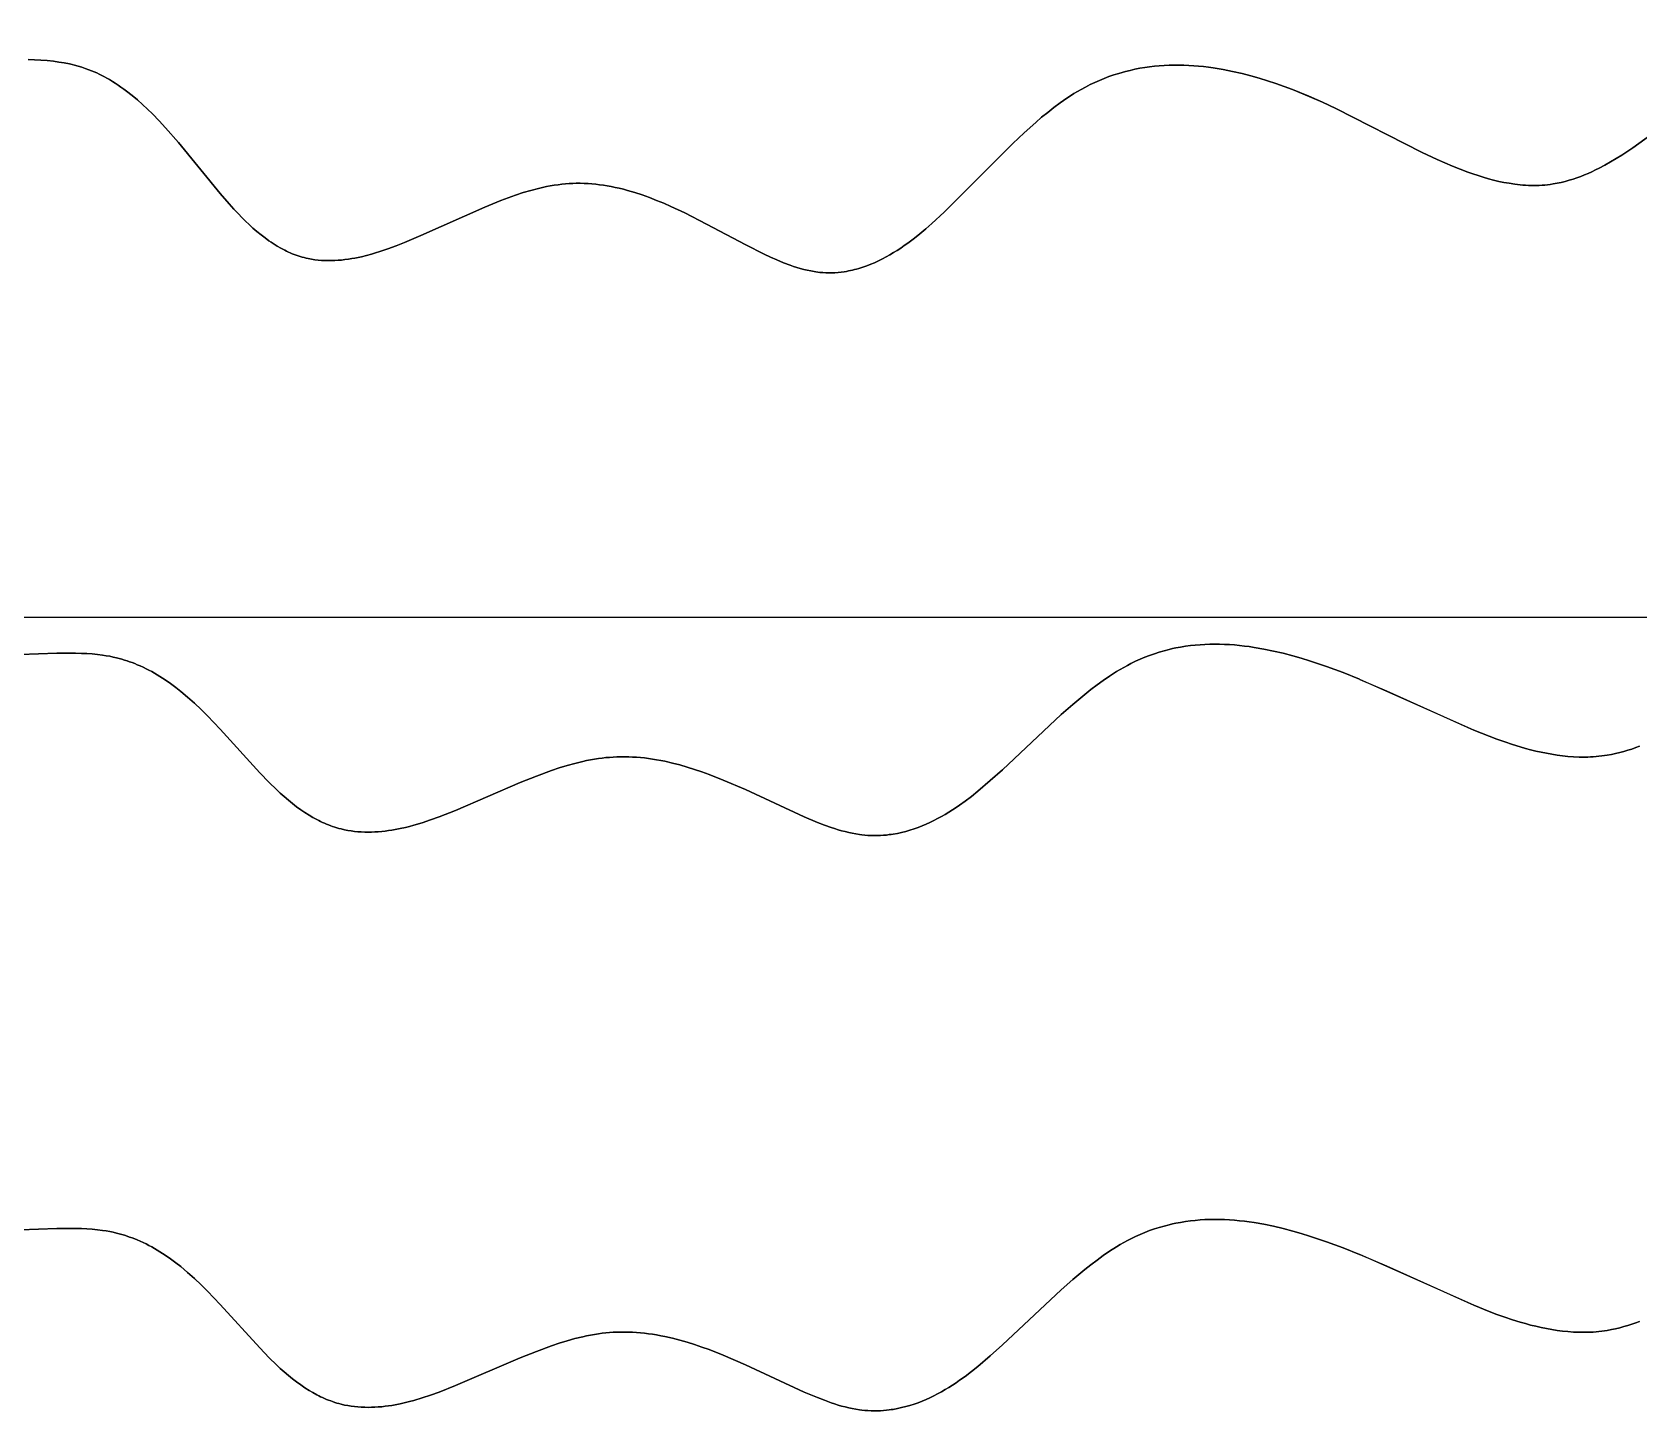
# Model space of a CAD drawing. Header units: feet. Extents: x 0 to 1.5, y 93.18 to 96.08.
# Drawn here: x 0.75 to 0.9375, y 93.2408 to 93.4016 of the extents above; entities that cross this region are included whole.
import ezdxf

# ---------------------------------------------------------------- set-up
doc = ezdxf.new("R2010")
doc.units = ezdxf.units.FT
doc.header["$MEASUREMENT"] = 0
doc.layers.add('Default', color=7, linetype='Continuous', true_color=0x000000)

msp = doc.modelspace()

# ---------------------------------------------------------------- linework, layer by layer
at = {"layer": 'Default'}
msp.add_lwpolyline([(0, 96), (1.5, 96), (1.5, 93.33333), (0, 93.33333)], close=True, dxfattribs=at)
for points in [[(0.74955, 93.39842), (0.75029, 93.3984), (0.75103, 93.39835), (0.75176, 93.39829), (0.75248, 93.39822), (0.75311, 93.39813), (0.75373, 93.39803), (0.75435, 93.3979), (0.75466, 93.39783), (0.75496, 93.39776), (0.75538, 93.39764), (0.7558, 93.39752), (0.7562, 93.39738), (0.75661, 93.39723), (0.75692, 93.39711), (0.75723, 93.39698), (0.75754, 93.39685), (0.75784, 93.3967), (0.75814, 93.39656), (0.75843, 93.3964), (0.75873, 93.39624), (0.75902, 93.39608), (0.75936, 93.39587), (0.7597, 93.39566), (0.76004, 93.39544), (0.76037, 93.39521), (0.7607, 93.39498), (0.76102, 93.39474), (0.76166, 93.39424), (0.76228, 93.39372), (0.76288, 93.39319), (0.76347, 93.39264), (0.76404, 93.39207), (0.76481, 93.39128), (0.76557, 93.39046), (0.76707, 93.38875), (0.77195, 93.3828), (0.773, 93.38158), (0.77354, 93.38098), (0.77408, 93.3804), (0.77449, 93.37998), (0.77491, 93.37956), (0.77533, 93.37916), (0.77577, 93.37876), (0.77624, 93.37835), (0.77673, 93.37795), (0.77718, 93.3776), (0.77764, 93.37727), (0.77788, 93.3771), (0.77812, 93.37695), (0.77836, 93.37679), (0.77861, 93.37665), (0.77903, 93.3764), (0.77925, 93.37629), (0.77947, 93.37617), (0.77969, 93.37607), (0.77991, 93.37596), (0.78013, 93.37586), (0.78036, 93.37577), (0.78059, 93.37568), (0.78082, 93.3756), (0.78105, 93.37552), (0.78128, 93.37544), (0.78151, 93.37537), (0.78175, 93.37531), (0.78199, 93.37525), (0.78223, 93.37519), (0.78242, 93.37516), (0.78262, 93.37512), (0.78281, 93.37509), (0.783, 93.37506), (0.78339, 93.37502), (0.78378, 93.37498), (0.78417, 93.37496), (0.78456, 93.37496), (0.78495, 93.37496), (0.78534, 93.37497), (0.78573, 93.375), (0.78612, 93.37503), (0.78651, 93.37508), (0.7869, 93.37513), (0.78729, 93.37519), (0.78767, 93.37526), (0.78805, 93.37534), (0.78843, 93.37542), (0.78902, 93.37557), (0.7896, 93.37573), (0.79008, 93.37586), (0.79056, 93.37601), (0.79152, 93.37634), (0.79249, 93.3767), (0.79346, 93.37708), (0.79537, 93.37788), (0.80281, 93.38121), (0.80469, 93.38197), (0.80554, 93.3823), (0.80642, 93.3826), (0.8073, 93.38289), (0.8082, 93.38316), (0.8091, 93.38339), (0.80956, 93.3835), (0.81001, 93.38359), (0.81047, 93.38368), (0.81092, 93.38376), (0.81138, 93.38382), (0.81183, 93.38388), (0.81225, 93.38392), (0.81267, 93.38395), (0.81308, 93.38397), (0.8135, 93.38398), (0.81396, 93.38398), (0.81441, 93.38397), (0.81487, 93.38395), (0.81532, 93.38392), (0.81577, 93.38388), (0.81622, 93.38382), (0.81667, 93.38376), (0.81711, 93.38369), (0.81756, 93.38361), (0.81804, 93.38351), (0.81852, 93.3834), (0.819, 93.38329), (0.81948, 93.38316), (0.82034, 93.38291), (0.82119, 93.38263), (0.82204, 93.38232), (0.82288, 93.38199), (0.82371, 93.38165), (0.82453, 93.38129), (0.82616, 93.38052), (0.8287, 93.37923), (0.8333, 93.37679), (0.83541, 93.37573), (0.83616, 93.37538), (0.83692, 93.37504), (0.83769, 93.37472), (0.83846, 93.37443), (0.83885, 93.37429), (0.83924, 93.37416), (0.83964, 93.37404), (0.84004, 93.37394), (0.84045, 93.37384), (0.84086, 93.37375), (0.84127, 93.37368), (0.84147, 93.37365), (0.84168, 93.37362), (0.84194, 93.37359), (0.84229, 93.37356), (0.84264, 93.37354), (0.84299, 93.37353), (0.84334, 93.37354), (0.84369, 93.37355), (0.84405, 93.37358), (0.8444, 93.37361), (0.84475, 93.37366), (0.84504, 93.37371), (0.84527, 93.37375), (0.84551, 93.3738), (0.84574, 93.37385), (0.84598, 93.37391), (0.84622, 93.37397), (0.84646, 93.37404), (0.84669, 93.37411), (0.84693, 93.37418), (0.8474, 93.37435), (0.84787, 93.37453), (0.84832, 93.37472), (0.84878, 93.37493), (0.84922, 93.37515), (0.84967, 93.37539), (0.8501, 93.37563), (0.85053, 93.37589), (0.85095, 93.37615), (0.85137, 93.37643), (0.85178, 93.37671), (0.85218, 93.377), (0.85297, 93.37759), (0.8536, 93.37809), (0.8543, 93.37868), (0.85501, 93.37931), (0.85642, 93.38061), (0.86443, 93.38864), (0.86575, 93.38988), (0.86711, 93.39109), (0.8678, 93.39168), (0.86851, 93.39226), (0.86922, 93.39281), (0.86995, 93.39335), (0.87075, 93.39391), (0.87116, 93.39418), (0.87158, 93.39444), (0.87199, 93.39469), (0.8724, 93.39493), (0.87293, 93.39521), (0.87346, 93.39549), (0.874, 93.39574), (0.87455, 93.39599), (0.8751, 93.39621), (0.87566, 93.39643), (0.87623, 93.39662), (0.8768, 93.3968), (0.87719, 93.39692), (0.87758, 93.39703), (0.87814, 93.39716), (0.8787, 93.39729), (0.87926, 93.3974), (0.87983, 93.39749), (0.8804, 93.39757), (0.88097, 93.39764), (0.88154, 93.39769), (0.88211, 93.39773), (0.88269, 93.39775), (0.88326, 93.39777), (0.88383, 93.39777), (0.88441, 93.39775), (0.88498, 93.39773), (0.88555, 93.3977), (0.88612, 93.39765), (0.8867, 93.39759), (0.88727, 93.39752), (0.88783, 93.39744), (0.88897, 93.39726), (0.89009, 93.39703), (0.89121, 93.39678), (0.8922, 93.39652), (0.89319, 93.39624), (0.89417, 93.39594), (0.89515, 93.39561), (0.89612, 93.39527), (0.89708, 93.39491), (0.89904, 93.39411), (0.9006, 93.39343), (0.90213, 93.39272), (0.91222, 93.38759), (0.91398, 93.38676), (0.91576, 93.38598), (0.91666, 93.38562), (0.91756, 93.38528), (0.91814, 93.38507), (0.91874, 93.38488), (0.91933, 93.38469), (0.91994, 93.38452), (0.92054, 93.38436), (0.92115, 93.38421), (0.92176, 93.38409), (0.92237, 93.38398), (0.92301, 93.38388), (0.92365, 93.38381), (0.92397, 93.38378), (0.92429, 93.38376), (0.92461, 93.38374), (0.92492, 93.38373), (0.92524, 93.38373), (0.92556, 93.38373), (0.92588, 93.38374), (0.9262, 93.38376), (0.92652, 93.38378), (0.92684, 93.38381), (0.92716, 93.38385), (0.92748, 93.3839), (0.92772, 93.38394), (0.92796, 93.38398), (0.92843, 93.38408), (0.92891, 93.3842), (0.92937, 93.38433), (0.92983, 93.38446), (0.93027, 93.38462), (0.93072, 93.38478), (0.93116, 93.38496), (0.93159, 93.38514), (0.93202, 93.38533), (0.93245, 93.38554), (0.93287, 93.38575), (0.93354, 93.3861), (0.9342, 93.38648), (0.93486, 93.38687), (0.93551, 93.38728), (0.93678, 93.38812), (0.94324, 93.39279)], [(0.94324, 93.39279), (0.93678, 93.38812), (0.93551, 93.38728), (0.93486, 93.38687), (0.9342, 93.38648), (0.93354, 93.3861), (0.93287, 93.38575), (0.93245, 93.38554), (0.93202, 93.38533), (0.93159, 93.38514), (0.93116, 93.38496), (0.93072, 93.38478), (0.93027, 93.38462), (0.92983, 93.38446), (0.92937, 93.38433), (0.92891, 93.3842), (0.92843, 93.38408), (0.92796, 93.38398), (0.92772, 93.38394), (0.92748, 93.3839), (0.92716, 93.38385), (0.92684, 93.38381), (0.92652, 93.38378), (0.9262, 93.38376), (0.92588, 93.38374), (0.92556, 93.38373), (0.92524, 93.38373), (0.92492, 93.38373), (0.92461, 93.38374), (0.92429, 93.38376), (0.92397, 93.38378), (0.92365, 93.38381), (0.92301, 93.38388), (0.92237, 93.38398), (0.92176, 93.38409), (0.92115, 93.38421), (0.92054, 93.38436), (0.91994, 93.38452), (0.91933, 93.38469), (0.91874, 93.38488), (0.91814, 93.38507), (0.91756, 93.38528), (0.91666, 93.38562), (0.91576, 93.38598), (0.91398, 93.38676), (0.91222, 93.38759), (0.90213, 93.39272), (0.9006, 93.39343), (0.89898, 93.39414), (0.89708, 93.39491), (0.89612, 93.39527), (0.89515, 93.39561), (0.89417, 93.39594), (0.89319, 93.39624), (0.8922, 93.39652), (0.89121, 93.39678), (0.89009, 93.39703), (0.88897, 93.39726), (0.88783, 93.39744), (0.88727, 93.39752), (0.8867, 93.39759), (0.88612, 93.39765), (0.88555, 93.3977), (0.88498, 93.39773), (0.88441, 93.39775), (0.88383, 93.39777), (0.88326, 93.39777), (0.88269, 93.39775), (0.88211, 93.39773), (0.88154, 93.39769), (0.88097, 93.39764), (0.8804, 93.39757), (0.87983, 93.39749), (0.87926, 93.3974), (0.8787, 93.39729), (0.87814, 93.39716), (0.87758, 93.39703), (0.87719, 93.39692), (0.8768, 93.3968), (0.87623, 93.39662), (0.87566, 93.39643), (0.8751, 93.39621), (0.87455, 93.39599), (0.874, 93.39574), (0.87346, 93.39549), (0.87293, 93.39521), (0.8724, 93.39493), (0.87199, 93.39469), (0.87158, 93.39444), (0.87116, 93.39418), (0.87075, 93.39391), (0.86995, 93.39335), (0.86922, 93.39281), (0.86851, 93.39226), (0.8678, 93.39168), (0.86711, 93.39109), (0.86575, 93.38988), (0.86443, 93.38864), (0.85642, 93.38061), (0.85501, 93.37931), (0.8543, 93.37868), (0.8536, 93.37809), (0.85297, 93.37759), (0.85218, 93.377), (0.85178, 93.37671), (0.85137, 93.37643), (0.85095, 93.37615), (0.85053, 93.37589), (0.8501, 93.37563), (0.84967, 93.37539), (0.84922, 93.37515), (0.84878, 93.37493), (0.84832, 93.37472), (0.84787, 93.37453), (0.8474, 93.37435), (0.84693, 93.37418), (0.84669, 93.37411), (0.84646, 93.37404), (0.84622, 93.37397), (0.84598, 93.37391), (0.84574, 93.37385), (0.84551, 93.3738), (0.84527, 93.37375), (0.84504, 93.37371), (0.84475, 93.37366), (0.8444, 93.37361), (0.84405, 93.37358), (0.84369, 93.37355), (0.84334, 93.37354), (0.84299, 93.37353), (0.84264, 93.37354), (0.84229, 93.37356), (0.84194, 93.37359), (0.84168, 93.37362), (0.84147, 93.37365), (0.84127, 93.37368), (0.84086, 93.37375), (0.84045, 93.37384), (0.84004, 93.37394), (0.83964, 93.37404), (0.83924, 93.37416), (0.83885, 93.37429), (0.83846, 93.37443), (0.83769, 93.37472), (0.83692, 93.37504), (0.83616, 93.37538), (0.83541, 93.37573), (0.8333, 93.37679), (0.8287, 93.37923), (0.82616, 93.38052), (0.82453, 93.38129), (0.82371, 93.38165), (0.82288, 93.38199), (0.82204, 93.38232), (0.82119, 93.38263), (0.82034, 93.38291), (0.81948, 93.38316), (0.819, 93.38329), (0.81852, 93.3834), (0.81804, 93.38351), (0.81756, 93.38361), (0.81711, 93.38369), (0.81667, 93.38376), (0.81622, 93.38382), (0.81577, 93.38388), (0.81532, 93.38392), (0.81487, 93.38395), (0.81441, 93.38397), (0.81396, 93.38398), (0.8135, 93.38398), (0.81308, 93.38397), (0.81267, 93.38395), (0.81225, 93.38392), (0.81183, 93.38388), (0.81138, 93.38382), (0.81092, 93.38376), (0.81047, 93.38368), (0.81001, 93.38359), (0.80956, 93.3835), (0.8091, 93.38339), (0.8082, 93.38316), (0.8073, 93.38289), (0.80642, 93.3826), (0.80554, 93.3823), (0.80469, 93.38197), (0.80281, 93.38121), (0.79537, 93.37788), (0.79346, 93.37708), (0.79249, 93.3767), (0.79152, 93.37634), (0.79056, 93.37601), (0.79008, 93.37586), (0.7896, 93.37573), (0.78902, 93.37557), (0.78843, 93.37542), (0.78805, 93.37534), (0.78767, 93.37526), (0.78729, 93.37519), (0.7869, 93.37513), (0.78651, 93.37508), (0.78612, 93.37503), (0.78573, 93.375), (0.78534, 93.37497), (0.78495, 93.37496), (0.78456, 93.37496), (0.78417, 93.37496), (0.78378, 93.37498), (0.78339, 93.37502), (0.783, 93.37506), (0.78281, 93.37509), (0.78262, 93.37512), (0.78242, 93.37516), (0.78223, 93.37519), (0.78199, 93.37525), (0.78175, 93.37531), (0.78151, 93.37537), (0.78128, 93.37544), (0.78105, 93.37552), (0.78082, 93.3756), (0.78059, 93.37568), (0.78036, 93.37577), (0.78013, 93.37586), (0.77991, 93.37596), (0.77969, 93.37607), (0.77947, 93.37617), (0.77925, 93.37629), (0.77903, 93.3764), (0.77861, 93.37665), (0.77836, 93.37679), (0.77812, 93.37695), (0.77788, 93.3771), (0.77764, 93.37727), (0.77718, 93.3776), (0.77673, 93.37795), (0.77624, 93.37835), (0.77577, 93.37876), (0.77533, 93.37916), (0.77491, 93.37956), (0.77449, 93.37998), (0.77408, 93.3804), (0.77354, 93.38098), (0.773, 93.38158), (0.77195, 93.3828), (0.76707, 93.38875), (0.76557, 93.39046), (0.76481, 93.39128), (0.76404, 93.39207), (0.76347, 93.39264), (0.76288, 93.39319), (0.76228, 93.39372), (0.76166, 93.39424), (0.76102, 93.39474), (0.7607, 93.39498), (0.76037, 93.39521), (0.76004, 93.39544), (0.7597, 93.39566), (0.75936, 93.39587), (0.75902, 93.39608), (0.75873, 93.39624), (0.75843, 93.3964), (0.75814, 93.39656), (0.75784, 93.3967), (0.75754, 93.39685), (0.75723, 93.39698), (0.75692, 93.39711), (0.75661, 93.39723), (0.7562, 93.39738), (0.7558, 93.39752), (0.75538, 93.39764), (0.75496, 93.39776), (0.75466, 93.39783), (0.75435, 93.3979), (0.75373, 93.39803), (0.75311, 93.39813), (0.75248, 93.39822), (0.75176, 93.39829), (0.75103, 93.39835), (0.75029, 93.3984), (0.74955, 93.39842)], [(0.74861, 93.329), (0.75288, 93.32915), (0.75434, 93.32917), (0.75506, 93.32916), (0.75577, 93.32914), (0.75638, 93.32912), (0.757, 93.32907), (0.75761, 93.32901), (0.75822, 93.32893), (0.75864, 93.32887), (0.75905, 93.3288), (0.75945, 93.32871), (0.75986, 93.32862), (0.76017, 93.32854), (0.76047, 93.32845), (0.76078, 93.32836), (0.76108, 93.32827), (0.76138, 93.32816), (0.76167, 93.32806), (0.76197, 93.32794), (0.76226, 93.32782), (0.76261, 93.32767), (0.76295, 93.32752), (0.76329, 93.32735), (0.76362, 93.32718), (0.76395, 93.32701), (0.76427, 93.32682), (0.76459, 93.32664), (0.76491, 93.32644), (0.76554, 93.32604), (0.76615, 93.32561), (0.76675, 93.32516), (0.76734, 93.3247), (0.76814, 93.32403), (0.76893, 93.32332), (0.76971, 93.32259), (0.77048, 93.32184), (0.77196, 93.3203), (0.77656, 93.31522), (0.77767, 93.31407), (0.77852, 93.31324), (0.77896, 93.31283), (0.77941, 93.31243), (0.7799, 93.31201), (0.7804, 93.31161), (0.78086, 93.31125), (0.78134, 93.3109), (0.78183, 93.31057), (0.78233, 93.31026), (0.78277, 93.31), (0.78322, 93.30976), (0.78344, 93.30964), (0.78367, 93.30953), (0.7839, 93.30942), (0.78413, 93.30932), (0.78436, 93.30922), (0.7846, 93.30912), (0.78484, 93.30903), (0.78507, 93.30895), (0.78532, 93.30887), (0.78556, 93.30879), (0.7858, 93.30872), (0.78605, 93.30866), (0.78644, 93.30857), (0.78683, 93.30849), (0.78722, 93.30843), (0.78762, 93.30837), (0.78801, 93.30833), (0.78841, 93.30831), (0.78881, 93.30829), (0.7892, 93.30828), (0.7896, 93.30829), (0.79, 93.30831), (0.7904, 93.30833), (0.79079, 93.30836), (0.79119, 93.30841), (0.79158, 93.30846), (0.79198, 93.30852), (0.79237, 93.30859), (0.79296, 93.3087), (0.79356, 93.30884), (0.79405, 93.30896), (0.79453, 93.30909), (0.79552, 93.30938), (0.7965, 93.30971), (0.79748, 93.31006), (0.79942, 93.31082), (0.80696, 93.31406), (0.80885, 93.31482), (0.81061, 93.31547), (0.81151, 93.31577), (0.81242, 93.31605), (0.81333, 93.31631), (0.81425, 93.31653), (0.81471, 93.31663), (0.81517, 93.31672), (0.81563, 93.3168), (0.81609, 93.31688), (0.81652, 93.31693), (0.81694, 93.31698), (0.81736, 93.31701), (0.81779, 93.31704), (0.81825, 93.31706), (0.81871, 93.31707), (0.81917, 93.31707), (0.81963, 93.31707), (0.82008, 93.31705), (0.82054, 93.31702), (0.82099, 93.31698), (0.82145, 93.31694), (0.82191, 93.31688), (0.8224, 93.31681), (0.82288, 93.31673), (0.82337, 93.31664), (0.82385, 93.31655), (0.82473, 93.31635), (0.82559, 93.31613), (0.82645, 93.31588), (0.8273, 93.31561), (0.82815, 93.31532), (0.82899, 93.31502), (0.83065, 93.31436), (0.83324, 93.31324), (0.8401, 93.31008), (0.84166, 93.30942), (0.84245, 93.30911), (0.84325, 93.30883), (0.84365, 93.30869), (0.84405, 93.30857), (0.84446, 93.30845), (0.84487, 93.30834), (0.84529, 93.30824), (0.8457, 93.30815), (0.84612, 93.30807), (0.84654, 93.308), (0.84681, 93.30797), (0.84717, 93.30793), (0.84754, 93.3079), (0.8479, 93.30789), (0.84826, 93.30788), (0.84863, 93.30788), (0.84899, 93.3079), (0.84935, 93.30792), (0.84971, 93.30795), (0.85001, 93.30799), (0.85025, 93.30802), (0.85049, 93.30805), (0.85098, 93.30814), (0.85147, 93.30825), (0.85196, 93.30837), (0.85244, 93.30851), (0.85292, 93.30866), (0.85339, 93.30883), (0.85386, 93.30901), (0.85432, 93.30921), (0.85477, 93.30941), (0.85523, 93.30963), (0.85567, 93.30986), (0.85611, 93.3101), (0.85655, 93.31035), (0.85697, 93.31061), (0.8574, 93.31088), (0.85782, 93.31116), (0.85823, 93.31144), (0.85888, 93.31191), (0.85961, 93.31246), (0.86035, 93.31305), (0.8618, 93.31429), (0.86322, 93.31557), (0.87009, 93.32201), (0.87144, 93.32319), (0.87283, 93.32435), (0.87354, 93.32492), (0.87427, 93.32546), (0.875, 93.32599), (0.87574, 93.32649), (0.87656, 93.32702), (0.87697, 93.32727), (0.8774, 93.32751), (0.87781, 93.32774), (0.87823, 93.32796), (0.87877, 93.32822), (0.87931, 93.32846), (0.87985, 93.32869), (0.8804, 93.3289), (0.88096, 93.3291), (0.88153, 93.32928), (0.8821, 93.32945), (0.88267, 93.32959), (0.88307, 93.32969), (0.88346, 93.32977), (0.88402, 93.32988), (0.88459, 93.32997), (0.88516, 93.33004), (0.88572, 93.33011), (0.88629, 93.33015), (0.88686, 93.33019), (0.88744, 93.33021), (0.88801, 93.33022), (0.88858, 93.33021), (0.88916, 93.33019), (0.88974, 93.33016), (0.89031, 93.33012), (0.89089, 93.33006), (0.89146, 93.33), (0.89203, 93.32993), (0.8926, 93.32984), (0.89374, 93.32964), (0.89487, 93.32941), (0.89599, 93.32915), (0.89711, 93.32885), (0.89809, 93.32857), (0.89908, 93.32827), (0.90104, 93.32761), (0.90298, 93.32689), (0.90489, 93.32613), (0.90495, 93.32611), (0.90805, 93.32478), (0.91825, 93.32019), (0.92003, 93.31947), (0.92093, 93.31914), (0.92184, 93.31882), (0.92275, 93.31851), (0.92366, 93.31823), (0.92426, 93.31806), (0.92487, 93.3179), (0.92548, 93.31775), (0.9261, 93.31761), (0.92671, 93.31748), (0.92733, 93.31737), (0.92796, 93.31727), (0.92858, 93.31719), (0.92923, 93.31712), (0.92989, 93.31707), (0.93054, 93.31705), (0.9312, 93.31704), (0.93153, 93.31705), (0.93185, 93.31706), (0.93218, 93.31708), (0.93251, 93.3171), (0.93283, 93.31713), (0.93316, 93.31717), (0.93349, 93.31721), (0.93381, 93.31726), (0.9343, 93.31735), (0.93479, 93.31745), (0.93528, 93.31757), (0.93576, 93.3177), (0.93622, 93.31784), (0.93668, 93.31798), (0.93713, 93.31814), (0.93758, 93.31831)], [(0.93758, 93.31831), (0.93713, 93.31814), (0.93668, 93.31798), (0.93622, 93.31784), (0.93576, 93.3177), (0.93528, 93.31757), (0.93479, 93.31745), (0.9343, 93.31735), (0.93381, 93.31726), (0.93349, 93.31721), (0.93316, 93.31717), (0.93283, 93.31713), (0.93251, 93.3171), (0.93218, 93.31708), (0.93185, 93.31706), (0.93153, 93.31705), (0.9312, 93.31704), (0.93054, 93.31705), (0.92989, 93.31707), (0.92923, 93.31712), (0.92858, 93.31719), (0.92796, 93.31727), (0.92733, 93.31737), (0.92671, 93.31748), (0.9261, 93.31761), (0.92548, 93.31775), (0.92487, 93.3179), (0.92426, 93.31806), (0.92366, 93.31823), (0.92275, 93.31851), (0.92184, 93.31882), (0.92093, 93.31914), (0.92003, 93.31947), (0.91825, 93.32019), (0.90495, 93.32611), (0.90489, 93.32613), (0.90298, 93.32689), (0.90104, 93.32761), (0.89908, 93.32827), (0.89809, 93.32857), (0.89711, 93.32885), (0.89599, 93.32915), (0.89487, 93.32941), (0.89374, 93.32964), (0.8926, 93.32984), (0.89203, 93.32993), (0.89146, 93.33), (0.89089, 93.33006), (0.89031, 93.33012), (0.88974, 93.33016), (0.88916, 93.33019), (0.88858, 93.33021), (0.88801, 93.33022), (0.88744, 93.33021), (0.88686, 93.33019), (0.88629, 93.33015), (0.88572, 93.33011), (0.88516, 93.33004), (0.88459, 93.32997), (0.88402, 93.32988), (0.88346, 93.32977), (0.88307, 93.32969), (0.88267, 93.32959), (0.8821, 93.32945), (0.88153, 93.32928), (0.88096, 93.3291), (0.8804, 93.3289), (0.87985, 93.32869), (0.87931, 93.32846), (0.87877, 93.32822), (0.87823, 93.32796), (0.87781, 93.32774), (0.8774, 93.32751), (0.87697, 93.32727), (0.87656, 93.32702), (0.87574, 93.32649), (0.875, 93.32599), (0.87427, 93.32546), (0.87354, 93.32492), (0.87283, 93.32435), (0.87144, 93.32319), (0.87009, 93.32201), (0.86322, 93.31557), (0.8618, 93.31429), (0.86035, 93.31305), (0.85961, 93.31246), (0.85888, 93.31191), (0.85823, 93.31144), (0.85782, 93.31116), (0.8574, 93.31088), (0.85697, 93.31061), (0.85655, 93.31035), (0.85611, 93.3101), (0.85567, 93.30986), (0.85523, 93.30963), (0.85477, 93.30941), (0.85432, 93.30921), (0.85386, 93.30901), (0.85339, 93.30883), (0.85292, 93.30866), (0.85244, 93.30851), (0.85196, 93.30837), (0.85147, 93.30825), (0.85098, 93.30814), (0.85049, 93.30805), (0.85025, 93.30802), (0.85001, 93.30799), (0.84971, 93.30795), (0.84935, 93.30792), (0.84899, 93.3079), (0.84863, 93.30788), (0.84826, 93.30788), (0.8479, 93.30789), (0.84754, 93.3079), (0.84717, 93.30793), (0.84681, 93.30797), (0.84654, 93.308), (0.84612, 93.30807), (0.8457, 93.30815), (0.84529, 93.30824), (0.84487, 93.30834), (0.84446, 93.30845), (0.84405, 93.30857), (0.84365, 93.30869), (0.84325, 93.30883), (0.84245, 93.30911), (0.84166, 93.30942), (0.8401, 93.31008), (0.83324, 93.31324), (0.83065, 93.31436), (0.82899, 93.31502), (0.82815, 93.31532), (0.8273, 93.31561), (0.82645, 93.31588), (0.82559, 93.31613), (0.82473, 93.31635), (0.82385, 93.31655), (0.82337, 93.31664), (0.82288, 93.31673), (0.8224, 93.31681), (0.82191, 93.31688), (0.82145, 93.31694), (0.82099, 93.31698), (0.82054, 93.31702), (0.82008, 93.31705), (0.81963, 93.31707), (0.81917, 93.31707), (0.81871, 93.31707), (0.81825, 93.31706), (0.81779, 93.31704), (0.81736, 93.31701), (0.81694, 93.31698), (0.81652, 93.31693), (0.81609, 93.31688), (0.81563, 93.3168), (0.81517, 93.31672), (0.81471, 93.31663), (0.81425, 93.31653), (0.81333, 93.31631), (0.81242, 93.31605), (0.81151, 93.31577), (0.81061, 93.31547), (0.80885, 93.31482), (0.80696, 93.31406), (0.79942, 93.31082), (0.79748, 93.31006), (0.7965, 93.30971), (0.79552, 93.30938), (0.79453, 93.30909), (0.79405, 93.30896), (0.79356, 93.30884), (0.79296, 93.3087), (0.79237, 93.30859), (0.79198, 93.30852), (0.79158, 93.30846), (0.79119, 93.30841), (0.79079, 93.30836), (0.7904, 93.30833), (0.79, 93.30831), (0.7896, 93.30829), (0.7892, 93.30828), (0.78881, 93.30829), (0.78841, 93.30831), (0.78801, 93.30833), (0.78762, 93.30837), (0.78722, 93.30843), (0.78683, 93.30849), (0.78644, 93.30857), (0.78605, 93.30866), (0.7858, 93.30872), (0.78556, 93.30879), (0.78532, 93.30887), (0.78507, 93.30895), (0.78484, 93.30903), (0.7846, 93.30912), (0.78436, 93.30922), (0.78413, 93.30932), (0.7839, 93.30942), (0.78367, 93.30953), (0.78344, 93.30964), (0.78322, 93.30976), (0.78277, 93.31), (0.78233, 93.31026), (0.78183, 93.31057), (0.78134, 93.3109), (0.78086, 93.31125), (0.7804, 93.31161), (0.7799, 93.31201), (0.77941, 93.31243), (0.77896, 93.31283), (0.77852, 93.31324), (0.77767, 93.31407), (0.77656, 93.31522), (0.77196, 93.3203), (0.77048, 93.32184), (0.76971, 93.32259), (0.76893, 93.32332), (0.76814, 93.32403), (0.76734, 93.3247), (0.76675, 93.32516), (0.76615, 93.32561), (0.76554, 93.32604), (0.76491, 93.32644), (0.76459, 93.32664), (0.76427, 93.32682), (0.76395, 93.32701), (0.76362, 93.32718), (0.76329, 93.32735), (0.76295, 93.32752), (0.76261, 93.32767), (0.76226, 93.32782), (0.76197, 93.32794), (0.76167, 93.32806), (0.76138, 93.32816), (0.76108, 93.32827), (0.76078, 93.32836), (0.76047, 93.32845), (0.76017, 93.32854), (0.75986, 93.32862), (0.75945, 93.32871), (0.75905, 93.3288), (0.75864, 93.32887), (0.75822, 93.32893), (0.75761, 93.32901), (0.757, 93.32907), (0.75638, 93.32912), (0.75577, 93.32914), (0.75506, 93.32916), (0.75434, 93.32917), (0.75288, 93.32915), (0.74861, 93.329)], [(0.74861, 93.26189), (0.75288, 93.26204), (0.75434, 93.26206), (0.75506, 93.26205), (0.75577, 93.26203), (0.75638, 93.262), (0.757, 93.26196), (0.75761, 93.2619), (0.75822, 93.26182), (0.75864, 93.26176), (0.75905, 93.26168), (0.75945, 93.2616), (0.75986, 93.2615), (0.76017, 93.26143), (0.76047, 93.26134), (0.76078, 93.26125), (0.76108, 93.26115), (0.76138, 93.26105), (0.76167, 93.26094), (0.76197, 93.26083), (0.76226, 93.26071), (0.76261, 93.26056), (0.76295, 93.2604), (0.76329, 93.26024), (0.76362, 93.26007), (0.76395, 93.25989), (0.76427, 93.25971), (0.76459, 93.25952), (0.76491, 93.25933), (0.76554, 93.25892), (0.76615, 93.2585), (0.76675, 93.25805), (0.76734, 93.25759), (0.76814, 93.25692), (0.76893, 93.25621), (0.76971, 93.25548), (0.77048, 93.25473), (0.77196, 93.25319), (0.77656, 93.24811), (0.77767, 93.24696), (0.77852, 93.24613), (0.77896, 93.24572), (0.77941, 93.24532), (0.7799, 93.2449), (0.7804, 93.2445), (0.78086, 93.24414), (0.78134, 93.24379), (0.78183, 93.24346), (0.78233, 93.24314), (0.78277, 93.24289), (0.78322, 93.24264), (0.78344, 93.24253), (0.78367, 93.24242), (0.7839, 93.24231), (0.78413, 93.2422), (0.78436, 93.24211), (0.7846, 93.24201), (0.78484, 93.24192), (0.78507, 93.24184), (0.78532, 93.24176), (0.78556, 93.24168), (0.7858, 93.24161), (0.78605, 93.24155), (0.78644, 93.24145), (0.78683, 93.24138), (0.78722, 93.24131), (0.78762, 93.24126), (0.78801, 93.24122), (0.78841, 93.24119), (0.78881, 93.24118), (0.7892, 93.24117), (0.7896, 93.24118), (0.79, 93.24119), (0.7904, 93.24122), (0.79079, 93.24125), (0.79119, 93.2413), (0.79158, 93.24135), (0.79198, 93.24141), (0.79237, 93.24147), (0.79296, 93.24159), (0.79356, 93.24173), (0.79405, 93.24185), (0.79453, 93.24198), (0.79552, 93.24227), (0.7965, 93.2426), (0.79748, 93.24295), (0.79942, 93.24371), (0.80696, 93.24695), (0.80885, 93.24771), (0.81061, 93.24836), (0.81151, 93.24866), (0.81242, 93.24894), (0.81333, 93.2492), (0.81425, 93.24942), (0.81471, 93.24952), (0.81517, 93.24961), (0.81563, 93.24969), (0.81609, 93.24976), (0.81652, 93.24982), (0.81694, 93.24986), (0.81736, 93.2499), (0.81779, 93.24993), (0.81825, 93.24995), (0.81871, 93.24996), (0.81917, 93.24996), (0.81963, 93.24995), (0.82008, 93.24993), (0.82054, 93.24991), (0.82099, 93.24987), (0.82145, 93.24982), (0.82191, 93.24977), (0.8224, 93.2497), (0.82288, 93.24962), (0.82337, 93.24953), (0.82385, 93.24943), (0.82473, 93.24924), (0.82559, 93.24901), (0.82645, 93.24877), (0.8273, 93.2485), (0.82815, 93.24821), (0.82899, 93.24791), (0.83065, 93.24725), (0.83324, 93.24613), (0.8401, 93.24296), (0.84166, 93.24231), (0.84245, 93.242), (0.84325, 93.24171), (0.84365, 93.24158), (0.84405, 93.24145), (0.84446, 93.24133), (0.84487, 93.24122), (0.84529, 93.24112), (0.8457, 93.24104), (0.84612, 93.24096), (0.84654, 93.24089), (0.84681, 93.24086), (0.84717, 93.24082), (0.84754, 93.24079), (0.8479, 93.24077), (0.84826, 93.24077), (0.84863, 93.24077), (0.84899, 93.24078), (0.84935, 93.24081), (0.84971, 93.24084), (0.85001, 93.24087), (0.85025, 93.24091), (0.85049, 93.24094), (0.85098, 93.24103), (0.85147, 93.24114), (0.85196, 93.24126), (0.85244, 93.2414), (0.85292, 93.24155), (0.85339, 93.24172), (0.85386, 93.2419), (0.85432, 93.24209), (0.85477, 93.2423), (0.85523, 93.24252), (0.85567, 93.24275), (0.85611, 93.24299), (0.85655, 93.24324), (0.85697, 93.2435), (0.8574, 93.24377), (0.85782, 93.24404), (0.85823, 93.24433), (0.85888, 93.24479), (0.85961, 93.24535), (0.86035, 93.24594), (0.8618, 93.24718), (0.86322, 93.24846), (0.87009, 93.2549), (0.87144, 93.25608), (0.87283, 93.25724), (0.87354, 93.2578), (0.87427, 93.25835), (0.875, 93.25888), (0.87574, 93.25938), (0.87656, 93.25991), (0.87697, 93.26016), (0.8774, 93.2604), (0.87781, 93.26063), (0.87823, 93.26084), (0.87877, 93.2611), (0.87931, 93.26135), (0.87985, 93.26158), (0.8804, 93.26179), (0.88096, 93.26199), (0.88153, 93.26217), (0.8821, 93.26233), (0.88267, 93.26248), (0.88307, 93.26257), (0.88346, 93.26266), (0.88402, 93.26276), (0.88459, 93.26286), (0.88516, 93.26293), (0.88572, 93.26299), (0.88629, 93.26304), (0.88686, 93.26308), (0.88744, 93.2631), (0.88801, 93.2631), (0.88858, 93.2631), (0.88916, 93.26308), (0.88974, 93.26305), (0.89031, 93.26301), (0.89089, 93.26295), (0.89146, 93.26289), (0.89203, 93.26281), (0.8926, 93.26273), (0.89374, 93.26253), (0.89487, 93.2623), (0.89599, 93.26203), (0.89711, 93.26174), (0.89809, 93.26146), (0.89908, 93.26115), (0.90104, 93.26049), (0.90298, 93.25978), (0.90489, 93.25902), (0.90495, 93.25899), (0.90805, 93.25767), (0.91825, 93.25308), (0.92003, 93.25236), (0.92093, 93.25202), (0.92184, 93.2517), (0.92275, 93.2514), (0.92366, 93.25112), (0.92426, 93.25095), (0.92487, 93.25078), (0.92548, 93.25063), (0.9261, 93.25049), (0.92671, 93.25037), (0.92733, 93.25026), (0.92796, 93.25016), (0.92858, 93.25008), (0.92923, 93.25001), (0.92989, 93.24996), (0.93054, 93.24993), (0.9312, 93.24993), (0.93153, 93.24993), (0.93185, 93.24995), (0.93218, 93.24996), (0.93251, 93.24999), (0.93283, 93.25002), (0.93316, 93.25005), (0.93349, 93.2501), (0.93381, 93.25015), (0.9343, 93.25024), (0.93479, 93.25034), (0.93528, 93.25046), (0.93576, 93.25059), (0.93622, 93.25072), (0.93668, 93.25087), (0.93713, 93.25103), (0.93758, 93.2512)], [(0.93758, 93.2512), (0.93713, 93.25103), (0.93668, 93.25087), (0.93622, 93.25072), (0.93576, 93.25059), (0.93528, 93.25046), (0.93479, 93.25034), (0.9343, 93.25024), (0.93381, 93.25015), (0.93349, 93.2501), (0.93316, 93.25005), (0.93283, 93.25002), (0.93251, 93.24999), (0.93218, 93.24996), (0.93185, 93.24995), (0.93153, 93.24993), (0.9312, 93.24993), (0.93054, 93.24993), (0.92989, 93.24996), (0.92923, 93.25001), (0.92858, 93.25008), (0.92796, 93.25016), (0.92733, 93.25026), (0.92671, 93.25037), (0.9261, 93.25049), (0.92548, 93.25063), (0.92487, 93.25078), (0.92426, 93.25095), (0.92366, 93.25112), (0.92275, 93.2514), (0.92184, 93.2517), (0.92093, 93.25202), (0.92003, 93.25236), (0.91825, 93.25308), (0.90495, 93.25899), (0.90489, 93.25902), (0.90298, 93.25978), (0.90104, 93.26049), (0.89908, 93.26115), (0.89809, 93.26146), (0.89711, 93.26174), (0.89599, 93.26203), (0.89487, 93.2623), (0.89374, 93.26253), (0.8926, 93.26273), (0.89203, 93.26281), (0.89146, 93.26289), (0.89089, 93.26295), (0.89031, 93.26301), (0.88974, 93.26305), (0.88916, 93.26308), (0.88858, 93.2631), (0.88801, 93.2631), (0.88744, 93.2631), (0.88686, 93.26308), (0.88629, 93.26304), (0.88572, 93.26299), (0.88516, 93.26293), (0.88459, 93.26286), (0.88402, 93.26276), (0.88346, 93.26266), (0.88307, 93.26257), (0.88267, 93.26248), (0.8821, 93.26233), (0.88153, 93.26217), (0.88096, 93.26199), (0.8804, 93.26179), (0.87985, 93.26158), (0.87931, 93.26135), (0.87877, 93.2611), (0.87823, 93.26084), (0.87781, 93.26063), (0.8774, 93.2604), (0.87697, 93.26016), (0.87656, 93.25991), (0.87574, 93.25938), (0.875, 93.25888), (0.87427, 93.25835), (0.87354, 93.2578), (0.87283, 93.25724), (0.87144, 93.25608), (0.87009, 93.2549), (0.86322, 93.24846), (0.8618, 93.24718), (0.86035, 93.24594), (0.85961, 93.24535), (0.85888, 93.24479), (0.85823, 93.24433), (0.85782, 93.24404), (0.8574, 93.24377), (0.85697, 93.2435), (0.85655, 93.24324), (0.85611, 93.24299), (0.85567, 93.24275), (0.85523, 93.24252), (0.85477, 93.2423), (0.85432, 93.24209), (0.85386, 93.2419), (0.85339, 93.24172), (0.85292, 93.24155), (0.85244, 93.2414), (0.85196, 93.24126), (0.85147, 93.24114), (0.85098, 93.24103), (0.85049, 93.24094), (0.85025, 93.24091), (0.85001, 93.24087), (0.84971, 93.24084), (0.84935, 93.24081), (0.84899, 93.24078), (0.84863, 93.24077), (0.84826, 93.24077), (0.8479, 93.24077), (0.84754, 93.24079), (0.84717, 93.24082), (0.84681, 93.24086), (0.84654, 93.24089), (0.84612, 93.24096), (0.8457, 93.24104), (0.84529, 93.24112), (0.84487, 93.24122), (0.84446, 93.24133), (0.84405, 93.24145), (0.84365, 93.24158), (0.84325, 93.24171), (0.84245, 93.242), (0.84166, 93.24231), (0.8401, 93.24296), (0.83324, 93.24613), (0.83065, 93.24725), (0.82899, 93.24791), (0.82815, 93.24821), (0.8273, 93.2485), (0.82645, 93.24877), (0.82559, 93.24901), (0.82473, 93.24924), (0.82385, 93.24943), (0.82337, 93.24953), (0.82288, 93.24962), (0.8224, 93.2497), (0.82191, 93.24977), (0.82145, 93.24982), (0.82099, 93.24987), (0.82054, 93.24991), (0.82008, 93.24993), (0.81963, 93.24995), (0.81917, 93.24996), (0.81871, 93.24996), (0.81825, 93.24995), (0.81779, 93.24993), (0.81736, 93.2499), (0.81694, 93.24986), (0.81652, 93.24982), (0.81609, 93.24976), (0.81563, 93.24969), (0.81517, 93.24961), (0.81471, 93.24952), (0.81425, 93.24942), (0.81333, 93.2492), (0.81242, 93.24894), (0.81151, 93.24866), (0.81061, 93.24836), (0.80885, 93.24771), (0.80696, 93.24695), (0.79942, 93.24371), (0.79748, 93.24295), (0.7965, 93.2426), (0.79552, 93.24227), (0.79453, 93.24198), (0.79405, 93.24185), (0.79356, 93.24173), (0.79296, 93.24159), (0.79237, 93.24147), (0.79198, 93.24141), (0.79158, 93.24135), (0.79119, 93.2413), (0.79079, 93.24125), (0.7904, 93.24122), (0.79, 93.24119), (0.7896, 93.24118), (0.7892, 93.24117), (0.78881, 93.24118), (0.78841, 93.24119), (0.78801, 93.24122), (0.78762, 93.24126), (0.78722, 93.24131), (0.78683, 93.24138), (0.78644, 93.24145), (0.78605, 93.24155), (0.7858, 93.24161), (0.78556, 93.24168), (0.78532, 93.24176), (0.78507, 93.24184), (0.78484, 93.24192), (0.7846, 93.24201), (0.78436, 93.24211), (0.78413, 93.2422), (0.7839, 93.24231), (0.78367, 93.24242), (0.78344, 93.24253), (0.78322, 93.24264), (0.78277, 93.24289), (0.78233, 93.24314), (0.78183, 93.24346), (0.78134, 93.24379), (0.78086, 93.24414), (0.7804, 93.2445), (0.7799, 93.2449), (0.77941, 93.24532), (0.77896, 93.24572), (0.77852, 93.24613), (0.77767, 93.24696), (0.77656, 93.24811), (0.77196, 93.25319), (0.77048, 93.25473), (0.76971, 93.25548), (0.76893, 93.25621), (0.76814, 93.25692), (0.76734, 93.25759), (0.76675, 93.25805), (0.76615, 93.2585), (0.76554, 93.25892), (0.76491, 93.25933), (0.76459, 93.25952), (0.76427, 93.25971), (0.76395, 93.25989), (0.76362, 93.26007), (0.76329, 93.26024), (0.76295, 93.2604), (0.76261, 93.26056), (0.76226, 93.26071), (0.76197, 93.26083), (0.76167, 93.26094), (0.76138, 93.26105), (0.76108, 93.26115), (0.76078, 93.26125), (0.76047, 93.26134), (0.76017, 93.26143), (0.75986, 93.2615), (0.75945, 93.2616), (0.75905, 93.26168), (0.75864, 93.26176), (0.75822, 93.26182), (0.75761, 93.2619), (0.757, 93.26196), (0.75638, 93.262), (0.75577, 93.26203), (0.75506, 93.26205), (0.75434, 93.26206), (0.75288, 93.26204), (0.74861, 93.26189)]]:
    msp.add_lwpolyline(points, dxfattribs=at)

doc.saveas('drawing.dxf')
